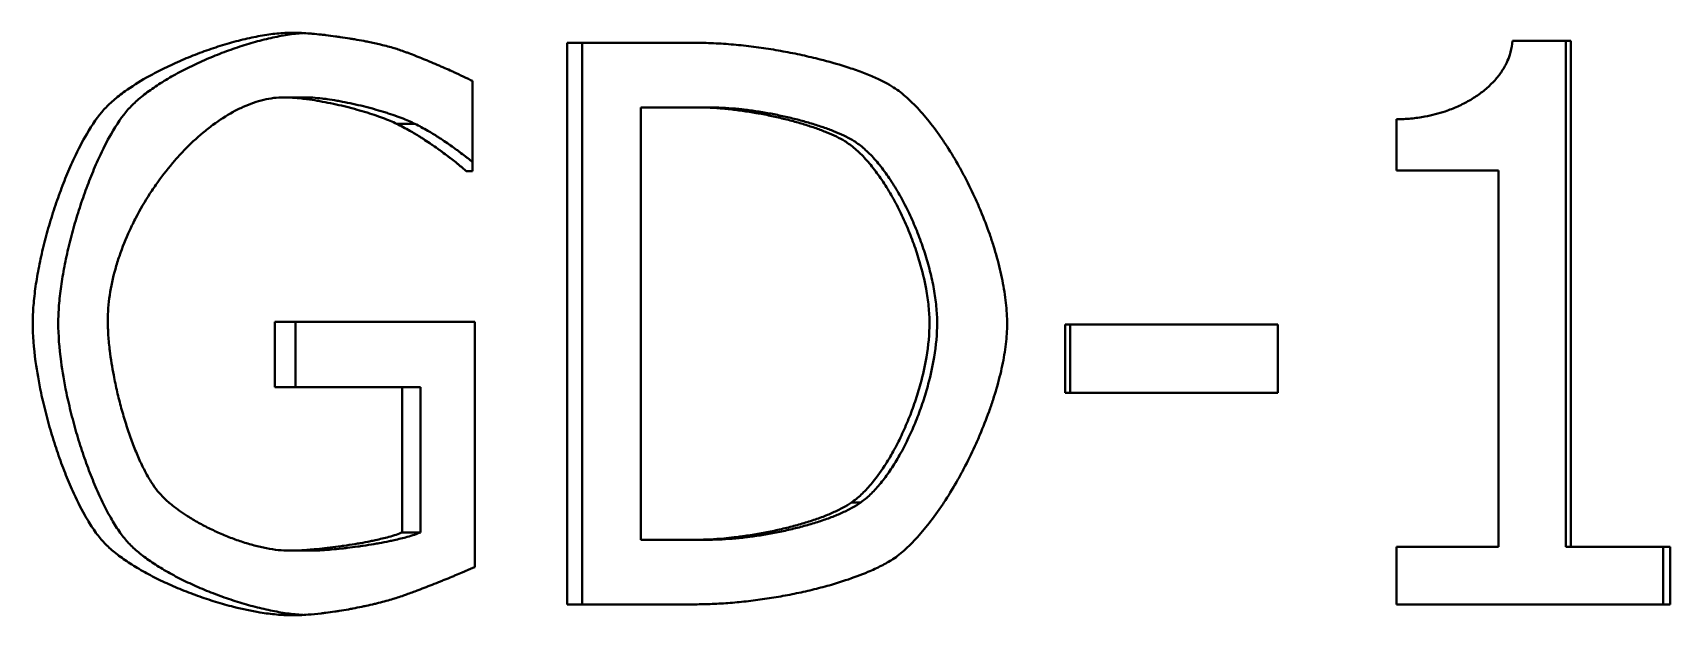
# Model space of a CAD drawing. Header units: millimetres. Extents: x 0 to 51860, y 0 to 5940.
# Drawn here: x 685.29 to 702.78, y 1731.35 to 1737.57 of the extents above; entities that cross this region are included whole.
import ezdxf

# ---------------------------------------------------------------- set-up
doc = ezdxf.new("R2010")
doc.units = ezdxf.units.MM
doc.header["$LTSCALE"] = 10
doc.layers.add('가시적인 것(ISO)', color=3, linetype='Continuous', lineweight=40)

msp = doc.modelspace()

# ---------------------------------------------------------------- linework, layer by layer
at = {"layer": '가시적인 것(ISO)'}
for p, q in [((692.3461, 1737.4635), (690.9944, 1737.4635)), ((690.9944, 1731.4635), (690.9944, 1737.4635)), ((691.1533, 1731.4635), (691.1533, 1737.4635)), ((701.7143, 1737.483), (701.0926, 1737.483)), ((701.66, 1737.483), (701.66, 1732.0762)), ((701.7143, 1737.483), (701.7143, 1732.0762)), ((689.9832, 1737.0551), (689.9832, 1736.0924)), ((688.187, 1736.8801), (687.9678, 1736.8801)), ((691.7826, 1736.7731), (692.3846, 1736.7731)), ((691.7826, 1736.7731), (691.7826, 1732.154)), ((692.5159, 1736.7731), (692.3846, 1736.7731)), ((699.8533, 1736.0972), (699.8533, 1736.6467)), ((689.3665, 1736.5981), (689.1713, 1736.5981)), ((689.9163, 1736.0924), (689.9832, 1736.0924)), ((699.8533, 1736.0972), (700.942, 1736.0972)), ((700.942, 1732.0762), (700.942, 1736.0972)), ((690.0071, 1734.483), (687.873, 1734.483)), ((687.873, 1733.7828), (687.873, 1734.483)), ((688.094, 1733.7828), (688.094, 1734.483)), ((690.0071, 1734.483), (690.0071, 1731.8622)), ((698.5843, 1734.4538), (696.3149, 1734.4538)), ((696.3149, 1733.7245), (696.3149, 1734.4538)), ((696.368, 1733.7245), (696.368, 1734.4538)), ((698.5843, 1734.4538), (698.5843, 1733.7245)), ((687.873, 1733.7828), (689.2333, 1733.7828)), ((689.4272, 1733.7828), (689.2333, 1733.7828)), ((689.2333, 1732.2318), (689.2333, 1733.7828)), ((689.4272, 1732.2318), (689.4272, 1733.7828)), ((696.3149, 1733.7245), (698.5843, 1733.7245)), ((694.1301, 1732.5527), (694.0316, 1732.5527)), ((689.4272, 1732.2318), (689.2333, 1732.2318)), ((692.3846, 1732.154), (691.7826, 1732.154)), ((692.5159, 1732.154), (692.3846, 1732.154)), ((700.942, 1732.0762), (699.8533, 1732.0762)), ((699.8533, 1731.4635), (699.8533, 1732.0762)), ((701.66, 1732.0762), (701.7143, 1732.0762)), ((702.7768, 1732.0762), (701.7143, 1732.0762)), ((702.7014, 1732.0762), (702.7014, 1731.4635)), ((702.7768, 1732.0762), (702.7768, 1731.4635)), ((688.2428, 1732.0373), (688.0248, 1732.0373)), ((690.9944, 1731.4635), (692.3605, 1731.4635)), ((699.8533, 1731.4635), (702.7768, 1731.4635))]:
    msp.add_line(p, q, dxfattribs=at)
for points, knots in [([(686.046, 1736.7488), (686.0754, 1736.7816), (686.1095, 1736.8147), (686.1477, 1736.8477), (686.1859, 1736.8807), (686.2283, 1736.9137), (686.2741, 1736.9464), (686.3428, 1736.9955), (686.4193, 1737.0438), (686.5015, 1737.0906), (686.5289, 1737.1062), (686.557, 1737.1216), (686.5856, 1737.1369), (686.6428, 1737.1673), (686.7022, 1737.1969), (686.7632, 1737.2254), (686.7937, 1737.2397), (686.8246, 1737.2536), (686.8558, 1737.2673), (686.9182, 1737.2946), (686.9819, 1737.3207), (687.0463, 1737.3453), (687.0784, 1737.3576), (687.1107, 1737.3696), (687.1431, 1737.3811), (687.2079, 1737.4041), (687.273, 1737.4255), (687.3378, 1737.445), (687.3702, 1737.4547), (687.4025, 1737.464), (687.4346, 1737.4728), (687.4989, 1737.4903), (687.5625, 1737.5058), (687.6249, 1737.519), (687.6561, 1737.5256), (687.6869, 1737.5316), (687.7173, 1737.537), (687.7782, 1737.5478), (687.8375, 1737.5562), (687.8945, 1737.5619), (687.9515, 1737.5675), (688.0062, 1737.5705), (688.058, 1737.5705)], [0, 0, 0, 0, 0.0833333, 0.0833333, 0.0833333, 0.1666667, 0.1666667, 0.1666667, 0.2916667, 0.2916667, 0.2916667, 0.3333333, 0.3333333, 0.3333333, 0.4166667, 0.4166667, 0.4166667, 0.4583333, 0.4583333, 0.4583333, 0.5416667, 0.5416667, 0.5416667, 0.5833333, 0.5833333, 0.5833333, 0.6666667, 0.6666667, 0.6666667, 0.7083333, 0.7083333, 0.7083333, 0.7916667, 0.7916667, 0.7916667, 0.8333333, 0.8333333, 0.8333333, 0.9166667, 0.9166667, 0.9166667, 1, 1, 1, 1]), ([(686.3034, 1736.7488), (686.3322, 1736.7816), (686.3656, 1736.8147), (686.4405, 1736.8807), (686.482, 1736.9137), (686.5493, 1736.9628), (686.5726, 1736.979), (686.6449, 1737.0275), (686.6961, 1737.0594), (686.7767, 1737.1062), (686.8042, 1737.1216), (686.8883, 1737.1673), (686.9465, 1737.1969), (687.0362, 1737.2397), (687.0665, 1737.2536), (687.1583, 1737.2946), (687.2207, 1737.3207), (687.3153, 1737.3576), (687.3469, 1737.3696), (687.4422, 1737.4041), (687.506, 1737.4255), (687.6012, 1737.4547), (687.6329, 1737.464), (687.7274, 1737.4903), (687.7898, 1737.5058), (687.8814, 1737.5256), (687.9116, 1737.5316), (688.0011, 1737.5478), (688.0592, 1737.5562), (688.1352, 1737.5639), (688.155, 1737.5656), (688.1746, 1737.5669)], [0, 0, 0, 0, 0.08333333, 0.08333333, 0.16666667, 0.16666667, 0.20833333, 0.20833333, 0.29166667, 0.29166667, 0.33333333, 0.33333333, 0.41666667, 0.41666667, 0.45833333, 0.45833333, 0.54166667, 0.54166667, 0.58333333, 0.58333333, 0.66666667, 0.66666667, 0.70833333, 0.70833333, 0.79166667, 0.79166667, 0.83333333, 0.83333333, 0.91666667, 0.91666667, 0.94669302, 0.94669302, 0.94669302, 0.94669302]), ([(688.058, 1737.5705), (688.1078, 1737.5705), (688.1644, 1737.5681), (688.2252, 1737.5637), (688.2404, 1737.5626), (688.2559, 1737.5613), (688.2716, 1737.56), (688.303, 1737.5573), (688.3354, 1737.5541), (688.3683, 1737.5506), (688.3848, 1737.5488), (688.4014, 1737.5469), (688.4181, 1737.5449), (688.4515, 1737.541), (688.4854, 1737.5366), (688.5195, 1737.532), (688.5365, 1737.5296), (688.5535, 1737.5272), (688.5706, 1737.5247), (688.6047, 1737.5197), (688.6388, 1737.5144), (688.6725, 1737.5089), (688.6894, 1737.5062), (688.7062, 1737.5033), (688.7228, 1737.5005), (688.7562, 1737.4947), (688.789, 1737.4887), (688.8211, 1737.4826), (688.8371, 1737.4796), (688.8529, 1737.4765), (688.8685, 1737.4733), (688.9153, 1737.4639), (688.9599, 1737.4542), (689.0013, 1737.4444), (689.0566, 1737.4314), (689.1061, 1737.4182), (689.1474, 1737.4052)], [0, 0, 0, 0, 0.1666667, 0.1666667, 0.1666667, 0.2083333, 0.2083333, 0.2083333, 0.2916667, 0.2916667, 0.2916667, 0.3333333, 0.3333333, 0.3333333, 0.4166667, 0.4166667, 0.4166667, 0.4583333, 0.4583333, 0.4583333, 0.5416667, 0.5416667, 0.5416667, 0.5833333, 0.5833333, 0.5833333, 0.6666667, 0.6666667, 0.6666667, 0.7083333, 0.7083333, 0.7083333, 0.8333333, 0.8333333, 0.8333333, 1, 1, 1, 1]), ([(689.1474, 1737.4052), (689.1808, 1737.3955), (689.2221, 1737.3814), (689.2685, 1737.3644), (689.2801, 1737.3601), (689.292, 1737.3557), (689.3042, 1737.3511), (689.3286, 1737.3419), (689.3541, 1737.332), (689.3803, 1737.3217), (689.3934, 1737.3165), (689.4066, 1737.3112), (689.4201, 1737.3058), (689.4469, 1737.295), (689.4743, 1737.2838), (689.5018, 1737.2723), (689.5156, 1737.2666), (689.5294, 1737.2608), (689.5432, 1737.255), (689.5709, 1737.2434), (689.5986, 1737.2316), (689.6258, 1737.2198), (689.6395, 1737.2139), (689.6531, 1737.208), (689.6665, 1737.2022), (689.6933, 1737.1904), (689.7196, 1737.1788), (689.745, 1737.1675), (689.7577, 1737.1618), (689.7702, 1737.1562), (689.7824, 1737.1507), (689.819, 1737.1341), (689.8532, 1737.1184), (689.8837, 1737.104), (689.9244, 1737.0848), (689.9585, 1737.0681), (689.9832, 1737.0551)], [0, 0, 0, 0, 0.1666667, 0.1666667, 0.1666667, 0.2083333, 0.2083333, 0.2083333, 0.2916667, 0.2916667, 0.2916667, 0.3333333, 0.3333333, 0.3333333, 0.4166667, 0.4166667, 0.4166667, 0.4583333, 0.4583333, 0.4583333, 0.5416667, 0.5416667, 0.5416667, 0.5833333, 0.5833333, 0.5833333, 0.6666667, 0.6666667, 0.6666667, 0.7083333, 0.7083333, 0.7083333, 0.8333333, 0.8333333, 0.8333333, 1, 1, 1, 1]), ([(692.3461, 1737.4635), (692.416, 1737.4635), (692.4867, 1737.4618), (692.5578, 1737.4584), (692.6289, 1737.4551), (692.7004, 1737.4501), (692.7719, 1737.4438), (692.8076, 1737.4406), (692.8433, 1737.437), (692.879, 1737.4332), (692.9504, 1737.4254), (693.0215, 1737.4163), (693.0919, 1737.406), (693.1272, 1737.4009), (693.1622, 1737.3954), (693.197, 1737.3897), (693.2667, 1737.3783), (693.3355, 1737.3657), (693.403, 1737.3523), (693.4368, 1737.3455), (693.4702, 1737.3385), (693.5032, 1737.3313), (693.5693, 1737.317), (693.6339, 1737.3017), (693.6965, 1737.2858), (693.7904, 1737.2619), (693.88, 1737.2365), (693.9637, 1737.21), (693.9916, 1737.2012), (694.0189, 1737.1922), (694.0454, 1737.1832), (694.0985, 1737.1651), (694.1488, 1737.1467), (694.1959, 1737.1281), (694.2195, 1737.1188), (694.2422, 1737.1094), (694.2641, 1737.1), (694.3078, 1737.0812), (694.3481, 1737.0623), (694.3846, 1737.0434), (694.421, 1737.0245), (694.4535, 1737.0057), (694.4818, 1736.987)], [0, 0, 0, 0, 0.0833333, 0.0833333, 0.0833333, 0.1666667, 0.1666667, 0.1666667, 0.2083333, 0.2083333, 0.2083333, 0.2916667, 0.2916667, 0.2916667, 0.3333333, 0.3333333, 0.3333333, 0.4166667, 0.4166667, 0.4166667, 0.4583333, 0.4583333, 0.4583333, 0.5416667, 0.5416667, 0.5416667, 0.6666667, 0.6666667, 0.6666667, 0.7083333, 0.7083333, 0.7083333, 0.7916667, 0.7916667, 0.7916667, 0.8333333, 0.8333333, 0.8333333, 0.9166667, 0.9166667, 0.9166667, 1, 1, 1, 1]), ([(699.8533, 1736.6467), (699.9048, 1736.6467), (699.956, 1736.6491), (700.0067, 1736.6539), (700.0574, 1736.6586), (700.1075, 1736.6656), (700.1568, 1736.6749), (700.2308, 1736.6887), (700.3029, 1736.7075), (700.3722, 1736.7307), (700.3952, 1736.7385), (700.418, 1736.7467), (700.4404, 1736.7555), (700.4852, 1736.7729), (700.5286, 1736.7923), (700.5703, 1736.8135), (700.5912, 1736.8241), (700.6116, 1736.8352), (700.6315, 1736.8467), (700.6714, 1736.8697), (700.7095, 1736.8945), (700.7454, 1736.9208), (700.7633, 1736.934), (700.7807, 1736.9476), (700.7975, 1736.9616), (700.8312, 1736.9896), (700.8625, 1737.0191), (700.8913, 1737.0501), (700.9056, 1737.0656), (700.9194, 1737.0814), (700.9324, 1737.0976), (700.9585, 1737.13), (700.9818, 1737.1637), (701.0021, 1737.1988), (701.0122, 1737.2163), (701.0216, 1737.2341), (701.0302, 1737.2522), (701.0431, 1737.2794), (701.0542, 1737.3072), (701.0633, 1737.3357), (701.0664, 1737.3452), (701.0692, 1737.3548), (701.0719, 1737.3644), (701.0824, 1737.4029), (701.0894, 1737.4425), (701.0926, 1737.483)], [0, 0, 0, 0, 0.0833333, 0.0833333, 0.0833333, 0.1666667, 0.1666667, 0.1666667, 0.2916667, 0.2916667, 0.2916667, 0.3333333, 0.3333333, 0.3333333, 0.4166667, 0.4166667, 0.4166667, 0.4583333, 0.4583333, 0.4583333, 0.5416667, 0.5416667, 0.5416667, 0.5833333, 0.5833333, 0.5833333, 0.6666667, 0.6666667, 0.6666667, 0.7083333, 0.7083333, 0.7083333, 0.7916667, 0.7916667, 0.7916667, 0.8333333, 0.8333333, 0.8333333, 0.8958333, 0.8958333, 0.8958333, 0.9166667, 0.9166667, 0.9166667, 1, 1, 1, 1]), ([(694.4818, 1736.987), (694.5298, 1736.955), (694.5782, 1736.9169), (694.6267, 1736.8733), (694.6751, 1736.8298), (694.7236, 1736.7808), (694.7716, 1736.7272), (694.7957, 1736.7003), (694.8196, 1736.6724), (694.8434, 1736.6433), (694.8909, 1736.5852), (694.9379, 1736.5228), (694.9839, 1736.4568), (695.0069, 1736.4238), (695.0296, 1736.39), (695.0521, 1736.3553), (695.0969, 1736.286), (695.1406, 1736.2135), (695.1827, 1736.1385), (695.2038, 1736.101), (695.2244, 1736.0629), (695.2446, 1736.0243), (695.285, 1735.9471), (695.3236, 1735.8678), (695.36, 1735.7872), (695.3782, 1735.7468), (695.3958, 1735.7062), (695.4129, 1735.6653), (695.4469, 1735.5835), (695.4786, 1735.5008), (695.5075, 1735.4178), (695.5219, 1735.3763), (695.5357, 1735.3348), (695.5487, 1735.2933), (695.5746, 1735.2102), (695.5976, 1735.1274), (695.6172, 1735.0454), (695.6269, 1735.0044), (695.6359, 1734.9636), (695.6439, 1734.9232), (695.6599, 1734.8423), (695.6724, 1734.7626), (695.6808, 1734.6849), (695.6892, 1734.6073), (695.6937, 1734.5316), (695.6937, 1734.4587)], [0, 0, 0, 0, 0.0833333, 0.0833333, 0.0833333, 0.1666667, 0.1666667, 0.1666667, 0.2083333, 0.2083333, 0.2083333, 0.2916667, 0.2916667, 0.2916667, 0.3333333, 0.3333333, 0.3333333, 0.4166667, 0.4166667, 0.4166667, 0.4583333, 0.4583333, 0.4583333, 0.5416667, 0.5416667, 0.5416667, 0.5833333, 0.5833333, 0.5833333, 0.6666667, 0.6666667, 0.6666667, 0.7083333, 0.7083333, 0.7083333, 0.7916667, 0.7916667, 0.7916667, 0.8333333, 0.8333333, 0.8333333, 0.9166667, 0.9166667, 0.9166667, 1, 1, 1, 1]), ([(687.9678, 1736.8801), (687.9326, 1736.8801), (687.8971, 1736.8778), (687.8614, 1736.8734), (687.8256, 1736.869), (687.7896, 1736.8624), (687.7534, 1736.8538), (687.681, 1736.8366), (687.6081, 1736.8112), (687.5352, 1736.7785), (687.4988, 1736.7622), (687.4623, 1736.744), (687.426, 1736.7242), (687.3534, 1736.6844), (687.2813, 1736.6378), (687.2103, 1736.5853), (687.1748, 1736.559), (687.1396, 1736.5312), (687.1048, 1736.5021), (687.0351, 1736.4438), (686.967, 1736.3799), (686.9011, 1736.3115), (686.8682, 1736.2772), (686.8358, 1736.2418), (686.8041, 1736.2054), (686.7406, 1736.1325), (686.6797, 1736.0554), (686.6221, 1735.975), (686.5933, 1735.9347), (686.5654, 1735.8937), (686.5383, 1735.8519), (686.4842, 1735.7684), (686.4337, 1735.682), (686.3876, 1735.5936), (686.3645, 1735.5493), (686.3426, 1735.5046), (686.3218, 1735.4595), (686.2802, 1735.3693), (686.2433, 1735.2776), (686.2119, 1735.1851), (686.1961, 1735.1389), (686.1817, 1735.0925), (686.1688, 1735.046), (686.1429, 1734.9531), (686.1228, 1734.86), (686.1092, 1734.7675), (686.0955, 1734.6749), (686.0883, 1734.5831), (686.0883, 1734.4927)], [0, 0, 0, 0, 0.0416667, 0.0416667, 0.0416667, 0.0833333, 0.0833333, 0.0833333, 0.1666667, 0.1666667, 0.1666667, 0.2083333, 0.2083333, 0.2083333, 0.2916667, 0.2916667, 0.2916667, 0.3333333, 0.3333333, 0.3333333, 0.4166667, 0.4166667, 0.4166667, 0.4583333, 0.4583333, 0.4583333, 0.5416667, 0.5416667, 0.5416667, 0.5833333, 0.5833333, 0.5833333, 0.6666667, 0.6666667, 0.6666667, 0.7083333, 0.7083333, 0.7083333, 0.7916667, 0.7916667, 0.7916667, 0.8333333, 0.8333333, 0.8333333, 0.9166667, 0.9166667, 0.9166667, 1, 1, 1, 1]), ([(689.1713, 1736.5981), (689.1315, 1736.6183), (689.0813, 1736.6397), (689.0236, 1736.6612), (689.0092, 1736.6665), (688.9943, 1736.6719), (688.979, 1736.6773), (688.9484, 1736.6881), (688.9161, 1736.6988), (688.8825, 1736.7094), (688.8657, 1736.7147), (688.8486, 1736.72), (688.8311, 1736.7252), (688.7963, 1736.7356), (688.7604, 1736.7459), (688.7236, 1736.7558), (688.7053, 1736.7608), (688.6867, 1736.7657), (688.668, 1736.7705), (688.6307, 1736.7801), (688.5927, 1736.7894), (688.5545, 1736.7981), (688.5355, 1736.8025), (688.5163, 1736.8068), (688.4972, 1736.8109), (688.4589, 1736.8192), (688.4206, 1736.8269), (688.3827, 1736.834), (688.3637, 1736.8375), (688.3449, 1736.8409), (688.3261, 1736.8441), (688.2886, 1736.8505), (688.2517, 1736.8561), (688.2156, 1736.861), (688.1976, 1736.8634), (688.1798, 1736.8656), (688.1622, 1736.8676), (688.1272, 1736.8716), (688.0932, 1736.8747), (688.0607, 1736.8768), (688.0282, 1736.879), (687.9971, 1736.8801), (687.9678, 1736.8801)], [0, 0, 0, 0, 0.1666667, 0.1666667, 0.1666667, 0.2083333, 0.2083333, 0.2083333, 0.2916667, 0.2916667, 0.2916667, 0.3333333, 0.3333333, 0.3333333, 0.4166667, 0.4166667, 0.4166667, 0.4583333, 0.4583333, 0.4583333, 0.5416667, 0.5416667, 0.5416667, 0.5833333, 0.5833333, 0.5833333, 0.6666667, 0.6666667, 0.6666667, 0.7083333, 0.7083333, 0.7083333, 0.7916667, 0.7916667, 0.7916667, 0.8333333, 0.8333333, 0.8333333, 0.9166667, 0.9166667, 0.9166667, 1, 1, 1, 1]), ([(689.3665, 1736.5981), (689.347, 1736.6082), (689.325, 1736.6186), (689.2765, 1736.6397), (689.2501, 1736.6504), (689.2077, 1736.6665), (689.1931, 1736.6719), (689.1481, 1736.6881), (689.1164, 1736.6988), (689.067, 1736.7147), (689.0502, 1736.72), (688.999, 1736.7356), (688.9637, 1736.7459), (688.9098, 1736.7608), (688.8916, 1736.7657), (688.8366, 1736.7801), (688.7994, 1736.7894), (688.7433, 1736.8025), (688.7246, 1736.8068), (688.6683, 1736.8192), (688.6308, 1736.8269), (688.575, 1736.8375), (688.5565, 1736.8409), (688.5014, 1736.8505), (688.4652, 1736.8561), (688.4122, 1736.8634), (688.3947, 1736.8656), (688.3432, 1736.8716), (688.3099, 1736.8747), (688.2461, 1736.879), (688.2157, 1736.8801), (688.187, 1736.8801)], [0, 0, 0, 0, 0.0833333, 0.0833333, 0.1666667, 0.1666667, 0.2083333, 0.2083333, 0.2916667, 0.2916667, 0.3333333, 0.3333333, 0.4166667, 0.4166667, 0.4583333, 0.4583333, 0.5416667, 0.5416667, 0.5833333, 0.5833333, 0.6666667, 0.6666667, 0.7083333, 0.7083333, 0.7916667, 0.7916667, 0.8333333, 0.8333333, 0.9166667, 0.9166667, 1, 1, 1, 1]), ([(685.2865, 1734.4684), (685.2865, 1734.5288), (685.292, 1734.6554), (685.3112, 1734.825), (685.3389, 1735.0006), (685.3674, 1735.1448), (685.41, 1735.3273), (685.4495, 1735.474), (685.5044, 1735.6558), (685.5525, 1735.799), (685.617, 1735.9725), (685.6717, 1736.1061), (685.7573, 1736.2954), (685.8768, 1736.5257), (685.985, 1736.6807), (686.046, 1736.7488)], [0, 0, 0, 0, 0.0833333, 0.1666667, 0.2083333, 0.2916667, 0.3333333, 0.4166667, 0.4583333, 0.5416667, 0.5833333, 0.6666667, 0.7083333, 0.8333333, 1, 1, 1, 1]), ([(685.559, 1734.4684), (685.559, 1734.5288), (685.5617, 1734.5921), (685.5668, 1734.6577), (685.5719, 1734.7232), (685.5795, 1734.7911), (685.5892, 1734.8605), (685.5941, 1734.8952), (685.5995, 1734.9303), (685.6054, 1734.9658), (685.6173, 1735.0366), (685.6313, 1735.1087), (685.6471, 1735.1814), (685.655, 1735.2178), (685.6634, 1735.2543), (685.6721, 1735.2908), (685.6897, 1735.364), (685.709, 1735.4373), (685.7298, 1735.5102), (685.7402, 1735.5467), (685.751, 1735.5831), (685.7621, 1735.6192), (685.7844, 1735.6916), (685.8079, 1735.7632), (685.8327, 1735.8333), (685.845, 1735.8684), (685.8577, 1735.9031), (685.8706, 1735.9374), (685.8964, 1736.0059), (685.9232, 1736.0727), (685.9507, 1736.137), (685.9645, 1736.1692), (685.9785, 1736.2008), (685.9926, 1736.2316), (686.0351, 1736.3242), (686.079, 1736.4106), (686.1235, 1736.4884), (686.183, 1736.5921), (686.2436, 1736.6807), (686.3034, 1736.7488)], [0, 0, 0, 0, 0.0833333, 0.0833333, 0.0833333, 0.1666667, 0.1666667, 0.1666667, 0.2083333, 0.2083333, 0.2083333, 0.2916667, 0.2916667, 0.2916667, 0.3333333, 0.3333333, 0.3333333, 0.4166667, 0.4166667, 0.4166667, 0.4583333, 0.4583333, 0.4583333, 0.5416667, 0.5416667, 0.5416667, 0.5833333, 0.5833333, 0.5833333, 0.6666667, 0.6666667, 0.6666667, 0.7083333, 0.7083333, 0.7083333, 0.8333333, 0.8333333, 0.8333333, 1, 1, 1, 1]), ([(693.959, 1736.4133), (693.9058, 1736.4449), (693.8414, 1736.476), (693.7687, 1736.5058), (693.7505, 1736.5132), (693.7317, 1736.5206), (693.7125, 1736.5279), (693.6741, 1736.5425), (693.6338, 1736.5567), (693.5918, 1736.5705), (693.5709, 1736.5774), (693.5495, 1736.5842), (693.5278, 1736.5909), (693.4843, 1736.6042), (693.4394, 1736.617), (693.3934, 1736.6293), (693.3705, 1736.6354), (693.3472, 1736.6414), (693.3237, 1736.6473), (693.2767, 1736.6589), (693.2289, 1736.67), (693.1804, 1736.6804), (693.1562, 1736.6855), (693.1318, 1736.6905), (693.1073, 1736.6954), (693.0584, 1736.705), (693.009, 1736.7139), (692.9596, 1736.722), (692.9348, 1736.726), (692.9101, 1736.7298), (692.8854, 1736.7334), (692.836, 1736.7406), (692.7867, 1736.7469), (692.7378, 1736.7523), (692.7133, 1736.755), (692.689, 1736.7574), (692.6648, 1736.7596), (692.6165, 1736.764), (692.5687, 1736.7674), (692.5219, 1736.7696), (692.4751, 1736.7719), (692.4292, 1736.7731), (692.3846, 1736.7731)], [0, 0, 0, 0, 0.1666667, 0.1666667, 0.1666667, 0.2083333, 0.2083333, 0.2083333, 0.2916667, 0.2916667, 0.2916667, 0.3333333, 0.3333333, 0.3333333, 0.4166667, 0.4166667, 0.4166667, 0.4583333, 0.4583333, 0.4583333, 0.5416667, 0.5416667, 0.5416667, 0.5833333, 0.5833333, 0.5833333, 0.6666667, 0.6666667, 0.6666667, 0.7083333, 0.7083333, 0.7083333, 0.7916667, 0.7916667, 0.7916667, 0.8333333, 0.8333333, 0.8333333, 0.9166667, 0.9166667, 0.9166667, 1, 1, 1, 1]), ([(694.059, 1736.4133), (694.0329, 1736.4291), (693.9753, 1736.4604), (693.8913, 1736.4985), (693.7995, 1736.5354), (693.7204, 1736.5638), (693.6157, 1736.5978), (693.5277, 1736.6234), (693.4138, 1736.6534), (693.3199, 1736.6755), (693.2004, 1736.7006), (693.1037, 1736.7183), (692.9825, 1736.7374), (692.8858, 1736.7501), (692.7665, 1736.7623), (692.6495, 1736.7707), (692.5596, 1736.7731), (692.5159, 1736.7731)], [0, 0, 0, 0, 0.0833333, 0.1666667, 0.2083333, 0.2916667, 0.3333333, 0.4166667, 0.4583333, 0.5416667, 0.5833333, 0.6666667, 0.7083333, 0.7916667, 0.8333333, 0.9166667, 1, 1, 1, 1]), ([(689.9163, 1736.0924), (689.8915, 1736.1143), (689.8623, 1736.1391), (689.8295, 1736.166), (689.8212, 1736.1727), (689.8128, 1736.1795), (689.8041, 1736.1865), (689.7868, 1736.2004), (689.7686, 1736.2147), (689.7497, 1736.2294), (689.7403, 1736.2367), (689.7306, 1736.2441), (689.7208, 1736.2516), (689.7011, 1736.2665), (689.6808, 1736.2817), (689.6599, 1736.2971), (689.6494, 1736.3047), (689.6388, 1736.3125), (689.628, 1736.3202), (689.6066, 1736.3356), (689.5845, 1736.3512), (689.5621, 1736.3666), (689.5509, 1736.3744), (689.5395, 1736.3821), (689.5281, 1736.3898), (689.5053, 1736.4052), (689.4821, 1736.4205), (689.4586, 1736.4356), (689.4469, 1736.4432), (689.4351, 1736.4506), (689.4232, 1736.4581), (689.3876, 1736.4803), (689.3516, 1736.5019), (689.3155, 1736.5224), (689.2673, 1736.5498), (689.2189, 1736.5754), (689.1713, 1736.5981)], [0, 0, 0, 0, 0.1666667, 0.1666667, 0.1666667, 0.2083333, 0.2083333, 0.2083333, 0.2916667, 0.2916667, 0.2916667, 0.3333333, 0.3333333, 0.3333333, 0.4166667, 0.4166667, 0.4166667, 0.4583333, 0.4583333, 0.4583333, 0.5416667, 0.5416667, 0.5416667, 0.5833333, 0.5833333, 0.5833333, 0.6666667, 0.6666667, 0.6666667, 0.7083333, 0.7083333, 0.7083333, 0.8333333, 0.8333333, 0.8333333, 1, 1, 1, 1]), ([(689.9832, 1736.1894), (689.9673, 1736.2024), (689.9507, 1736.2157), (689.9334, 1736.2294), (689.9241, 1736.2367), (689.9147, 1736.2441), (689.9051, 1736.2516), (689.8858, 1736.2665), (689.8659, 1736.2817), (689.8454, 1736.2971), (689.8351, 1736.3047), (689.8247, 1736.3125), (689.8142, 1736.3202), (689.7931, 1736.3356), (689.7715, 1736.3512), (689.7495, 1736.3666), (689.7385, 1736.3744), (689.7274, 1736.3821), (689.7162, 1736.3898), (689.6939, 1736.4052), (689.6711, 1736.4205), (689.6481, 1736.4356), (689.6366, 1736.4432), (689.625, 1736.4506), (689.6134, 1736.4581), (689.5786, 1736.4803), (689.5432, 1736.5019), (689.5078, 1736.5224), (689.4606, 1736.5498), (689.4132, 1736.5754), (689.3665, 1736.5981)], [0.21410581, 0.21410581, 0.21410581, 0.21410581, 0.29166667, 0.29166667, 0.29166667, 0.33333333, 0.33333333, 0.33333333, 0.41666667, 0.41666667, 0.41666667, 0.45833333, 0.45833333, 0.45833333, 0.54166667, 0.54166667, 0.54166667, 0.58333333, 0.58333333, 0.58333333, 0.66666667, 0.66666667, 0.66666667, 0.70833333, 0.70833333, 0.70833333, 0.83333333, 0.83333333, 0.83333333, 1, 1, 1, 1]), ([(694.8645, 1734.4684), (694.8645, 1734.5259), (694.8613, 1734.5855), (694.8553, 1734.6464), (694.8492, 1734.7074), (694.8402, 1734.7697), (694.8287, 1734.833), (694.8113, 1734.9278), (694.788, 1735.0245), (694.7597, 1735.1213), (694.7502, 1735.1535), (694.7402, 1735.1857), (694.7297, 1735.2179), (694.7087, 1735.2822), (694.6855, 1735.3463), (694.6606, 1735.4095), (694.6481, 1735.441), (694.6351, 1735.4724), (694.6218, 1735.5035), (694.5951, 1735.5657), (694.5666, 1735.6267), (694.5368, 1735.686), (694.5219, 1735.7157), (694.5066, 1735.7449), (694.491, 1735.7736), (694.4598, 1735.831), (694.4273, 1735.8865), (694.3937, 1735.9393), (694.377, 1735.9657), (694.3599, 1735.9915), (694.3427, 1736.0166), (694.3082, 1736.0667), (694.2728, 1736.114), (694.2368, 1736.1578), (694.2188, 1736.1798), (694.2006, 1736.2008), (694.1823, 1736.2209), (694.1457, 1736.2612), (694.1087, 1736.2977), (694.0714, 1736.33), (694.0341, 1736.3622), (693.9965, 1736.3902), (693.959, 1736.4133)], [0, 0, 0, 0, 0.0833333, 0.0833333, 0.0833333, 0.1666667, 0.1666667, 0.1666667, 0.2916667, 0.2916667, 0.2916667, 0.3333333, 0.3333333, 0.3333333, 0.4166667, 0.4166667, 0.4166667, 0.4583333, 0.4583333, 0.4583333, 0.5416667, 0.5416667, 0.5416667, 0.5833333, 0.5833333, 0.5833333, 0.6666667, 0.6666667, 0.6666667, 0.7083333, 0.7083333, 0.7083333, 0.7916667, 0.7916667, 0.7916667, 0.8333333, 0.8333333, 0.8333333, 0.9166667, 0.9166667, 0.9166667, 1, 1, 1, 1]), ([(694.9464, 1734.4684), (694.9464, 1734.5259), (694.9402, 1734.645), (694.9183, 1734.8009), (694.8867, 1734.96), (694.8541, 1735.089), (694.8051, 1735.2502), (694.7597, 1735.3783), (694.6963, 1735.5352), (694.6406, 1735.6572), (694.5657, 1735.8033), (694.502, 1735.9142), (694.4186, 1736.0431), (694.3492, 1736.1376), (694.2602, 1736.2429), (694.1693, 1736.3343), (694.0957, 1736.3902), (694.059, 1736.4133)], [0, 0, 0, 0, 0.0833333, 0.1666667, 0.2083333, 0.2916667, 0.3333333, 0.4166667, 0.4583333, 0.5416667, 0.5833333, 0.6666667, 0.7083333, 0.7916667, 0.8333333, 0.9166667, 1, 1, 1, 1]), ([(686.0413, 1732.1297), (686.0108, 1732.1629), (685.9801, 1732.2015), (685.9495, 1732.2449), (685.9189, 1732.2882), (685.8884, 1732.3363), (685.8582, 1732.3883), (685.8129, 1732.4664), (685.7683, 1732.5536), (685.7252, 1732.6475), (685.7109, 1732.6788), (685.6967, 1732.7109), (685.6827, 1732.7436), (685.6548, 1732.809), (685.6276, 1732.877), (685.6015, 1732.9471), (685.5884, 1732.9821), (685.5756, 1733.0176), (685.5631, 1733.0535), (685.5381, 1733.1253), (685.5142, 1733.1987), (685.4917, 1733.273), (685.4805, 1733.3102), (685.4696, 1733.3476), (685.4591, 1733.3851), (685.438, 1733.4602), (685.4185, 1733.5358), (685.4007, 1733.6114), (685.3919, 1733.6492), (685.3834, 1733.6869), (685.3754, 1733.7245), (685.3515, 1733.8374), (685.3317, 1733.9493), (685.317, 1734.0578), (685.2973, 1734.2025), (685.2865, 1734.3412), (685.2865, 1734.4684)], [0, 0, 0, 0, 0.0833333, 0.0833333, 0.0833333, 0.1666667, 0.1666667, 0.1666667, 0.2916667, 0.2916667, 0.2916667, 0.3333333, 0.3333333, 0.3333333, 0.4166667, 0.4166667, 0.4166667, 0.4583333, 0.4583333, 0.4583333, 0.5416667, 0.5416667, 0.5416667, 0.5833333, 0.5833333, 0.5833333, 0.6666667, 0.6666667, 0.6666667, 0.7083333, 0.7083333, 0.7083333, 0.8333333, 0.8333333, 0.8333333, 1, 1, 1, 1]), ([(686.2988, 1732.1297), (686.2689, 1732.1629), (686.2388, 1732.2015), (686.1788, 1732.2882), (686.1489, 1732.3363), (686.1045, 1732.4144), (686.0898, 1732.4414), (686.0459, 1732.5253), (686.0171, 1732.5849), (685.9749, 1732.6788), (685.961, 1732.7109), (685.9199, 1732.809), (685.8933, 1732.877), (685.8549, 1732.9821), (685.8423, 1733.0176), (685.8056, 1733.1253), (685.7822, 1733.1987), (685.7491, 1733.3102), (685.7384, 1733.3476), (685.7075, 1733.4602), (685.6884, 1733.5358), (685.6622, 1733.6492), (685.654, 1733.6869), (685.6227, 1733.8374), (685.6033, 1733.9493), (685.5696, 1734.2025), (685.559, 1734.3412), (685.559, 1734.4684)], [0, 0, 0, 0, 0.0833333, 0.0833333, 0.1666667, 0.1666667, 0.2083333, 0.2083333, 0.2916667, 0.2916667, 0.3333333, 0.3333333, 0.4166667, 0.4166667, 0.4583333, 0.4583333, 0.5416667, 0.5416667, 0.5833333, 0.5833333, 0.6666667, 0.6666667, 0.7083333, 0.7083333, 0.8333333, 0.8333333, 1, 1, 1, 1]), ([(686.0883, 1734.4927), (686.0883, 1734.4425), (686.0902, 1734.3901), (686.0938, 1734.3362), (686.0975, 1734.2823), (686.1028, 1734.2268), (686.1097, 1734.1703), (686.1201, 1734.0855), (686.134, 1733.9983), (686.1508, 1733.9104), (686.1564, 1733.8811), (686.1623, 1733.8518), (686.1686, 1733.8224), (686.1811, 1733.7637), (686.1948, 1733.705), (686.2096, 1733.6468), (686.217, 1733.6177), (686.2247, 1733.5887), (686.2326, 1733.5599), (686.2484, 1733.5022), (686.2652, 1733.4454), (686.2828, 1733.3898), (686.2916, 1733.362), (686.3006, 1733.3345), (686.3098, 1733.3074), (686.3282, 1733.2533), (686.3473, 1733.2006), (686.367, 1733.15), (686.3769, 1733.1247), (686.3869, 1733.0999), (686.397, 1733.0757), (686.4172, 1733.0273), (686.4379, 1732.9812), (686.459, 1732.9379), (686.4695, 1732.9162), (686.4801, 1732.8953), (686.4907, 1732.8751), (686.512, 1732.8348), (686.5336, 1732.7975), (686.5552, 1732.7639), (686.5768, 1732.7302), (686.5985, 1732.7002), (686.6201, 1732.6742)], [0, 0, 0, 0, 0.0833333, 0.0833333, 0.0833333, 0.1666667, 0.1666667, 0.1666667, 0.2916667, 0.2916667, 0.2916667, 0.3333333, 0.3333333, 0.3333333, 0.4166667, 0.4166667, 0.4166667, 0.4583333, 0.4583333, 0.4583333, 0.5416667, 0.5416667, 0.5416667, 0.5833333, 0.5833333, 0.5833333, 0.6666667, 0.6666667, 0.6666667, 0.7083333, 0.7083333, 0.7083333, 0.7916667, 0.7916667, 0.7916667, 0.8333333, 0.8333333, 0.8333333, 0.9166667, 0.9166667, 0.9166667, 1, 1, 1, 1]), ([(694.0316, 1732.5527), (694.0663, 1732.5762), (694.101, 1732.6042), (694.1354, 1732.6362), (694.1698, 1732.6683), (694.204, 1732.7043), (694.2378, 1732.7439), (694.2884, 1732.8032), (694.3379, 1732.8704), (694.3855, 1732.9438), (694.4014, 1732.9682), (694.417, 1732.9933), (694.4325, 1733.0191), (694.4633, 1733.0706), (694.4932, 1733.1246), (694.5219, 1733.1805), (694.5362, 1733.2085), (694.5503, 1733.237), (694.564, 1733.2658), (694.5914, 1733.3236), (694.6175, 1733.3831), (694.642, 1733.4438), (694.6543, 1733.4741), (694.6661, 1733.5048), (694.6776, 1733.5357), (694.7005, 1733.5974), (694.7217, 1733.6601), (694.741, 1733.7232), (694.7507, 1733.7548), (694.7598, 1733.7864), (694.7685, 1733.8182), (694.7944, 1733.9133), (694.8158, 1734.0088), (694.8317, 1734.103), (694.8529, 1734.2285), (694.8645, 1734.3517), (694.8645, 1734.4684)], [0, 0, 0, 0, 0.0833333, 0.0833333, 0.0833333, 0.1666667, 0.1666667, 0.1666667, 0.2916667, 0.2916667, 0.2916667, 0.3333333, 0.3333333, 0.3333333, 0.4166667, 0.4166667, 0.4166667, 0.4583333, 0.4583333, 0.4583333, 0.5416667, 0.5416667, 0.5416667, 0.5833333, 0.5833333, 0.5833333, 0.6666667, 0.6666667, 0.6666667, 0.7083333, 0.7083333, 0.7083333, 0.8333333, 0.8333333, 0.8333333, 1, 1, 1, 1]), ([(694.1301, 1732.5527), (694.1641, 1732.5762), (694.2321, 1732.6322), (694.3159, 1732.7224), (694.398, 1732.8256), (694.4618, 1732.9179), (694.5386, 1733.0436), (694.5972, 1733.1516), (694.666, 1733.2939), (694.7171, 1733.4129), (694.7753, 1733.5661), (694.8169, 1733.6914), (694.8708, 1733.8814), (694.9266, 1734.1361), (694.9464, 1734.3517), (694.9464, 1734.4684)], [0, 0, 0, 0, 0.0833333, 0.1666667, 0.2083333, 0.2916667, 0.3333333, 0.4166667, 0.4583333, 0.5416667, 0.5833333, 0.6666667, 0.7083333, 0.8333333, 1, 1, 1, 1]), ([(695.6937, 1734.4587), (695.6937, 1734.3902), (695.689, 1734.3182), (695.6803, 1734.2437), (695.6715, 1734.1691), (695.6585, 1734.0918), (695.6418, 1734.0128), (695.6335, 1733.9733), (695.6242, 1733.9333), (695.6141, 1733.893), (695.5938, 1733.8124), (695.57, 1733.7304), (695.5432, 1733.6479), (695.5298, 1733.6067), (695.5156, 1733.5653), (695.5007, 1733.5239), (695.4709, 1733.441), (695.4383, 1733.3581), (695.4033, 1733.2759), (695.3858, 1733.2347), (695.3677, 1733.1938), (695.3491, 1733.1532), (695.3119, 1733.0719), (695.2724, 1732.9918), (695.2313, 1732.9136), (695.2108, 1732.8745), (695.1898, 1732.836), (695.1684, 1732.798), (695.1257, 1732.7221), (695.0815, 1732.6485), (695.0363, 1732.5782), (695.0136, 1732.5431), (694.9908, 1732.5088), (694.9677, 1732.4754), (694.9215, 1732.4086), (694.8745, 1732.3454), (694.8272, 1732.2868), (694.8035, 1732.2575), (694.7797, 1732.2293), (694.7559, 1732.2023), (694.7083, 1732.1484), (694.6606, 1732.0995), (694.6131, 1732.0563), (694.5657, 1732.0131), (694.5185, 1731.9757), (694.4721, 1731.9449)], [0, 0, 0, 0, 0.0833333, 0.0833333, 0.0833333, 0.1666667, 0.1666667, 0.1666667, 0.2083333, 0.2083333, 0.2083333, 0.2916667, 0.2916667, 0.2916667, 0.3333333, 0.3333333, 0.3333333, 0.4166667, 0.4166667, 0.4166667, 0.4583333, 0.4583333, 0.4583333, 0.5416667, 0.5416667, 0.5416667, 0.5833333, 0.5833333, 0.5833333, 0.6666667, 0.6666667, 0.6666667, 0.7083333, 0.7083333, 0.7083333, 0.7916667, 0.7916667, 0.7916667, 0.8333333, 0.8333333, 0.8333333, 0.9166667, 0.9166667, 0.9166667, 1, 1, 1, 1]), ([(686.6201, 1732.6742), (686.641, 1732.6483), (686.6649, 1732.6223), (686.6917, 1732.5963), (686.7185, 1732.5704), (686.748, 1732.5446), (686.7799, 1732.519), (686.8277, 1732.4807), (686.8808, 1732.443), (686.9377, 1732.4067), (686.9567, 1732.3946), (686.9762, 1732.3826), (686.996, 1732.3708), (687.0356, 1732.3472), (687.0767, 1732.3243), (687.1189, 1732.3023), (687.1401, 1732.2913), (687.1615, 1732.2805), (687.1831, 1732.2699), (687.2263, 1732.2488), (687.2704, 1732.2287), (687.3151, 1732.2098), (687.3374, 1732.2003), (687.3598, 1732.1912), (687.3823, 1732.1823), (687.4273, 1732.1646), (687.4725, 1732.1482), (687.5176, 1732.1333), (687.5402, 1732.1258), (687.5627, 1732.1187), (687.5851, 1732.112), (687.63, 1732.0986), (687.6745, 1732.0867), (687.7182, 1732.0766), (687.74, 1732.0716), (687.7617, 1732.067), (687.7831, 1732.0629), (687.8259, 1732.0546), (687.8677, 1732.0482), (687.9082, 1732.0439), (687.9486, 1732.0395), (687.9876, 1732.0373), (688.0248, 1732.0373)], [0, 0, 0, 0, 0.0833333, 0.0833333, 0.0833333, 0.1666667, 0.1666667, 0.1666667, 0.2916667, 0.2916667, 0.2916667, 0.3333333, 0.3333333, 0.3333333, 0.4166667, 0.4166667, 0.4166667, 0.4583333, 0.4583333, 0.4583333, 0.5416667, 0.5416667, 0.5416667, 0.5833333, 0.5833333, 0.5833333, 0.6666667, 0.6666667, 0.6666667, 0.7083333, 0.7083333, 0.7083333, 0.7916667, 0.7916667, 0.7916667, 0.8333333, 0.8333333, 0.8333333, 0.9166667, 0.9166667, 0.9166667, 1, 1, 1, 1]), ([(692.3846, 1732.154), (692.4284, 1732.154), (692.4741, 1732.1552), (692.5212, 1732.1575), (692.5683, 1732.1598), (692.6169, 1732.1632), (692.6665, 1732.1676), (692.7409, 1732.1743), (692.8176, 1732.1834), (692.8952, 1732.1946), (692.921, 1732.1984), (692.947, 1732.2023), (692.973, 1732.2066), (693.0249, 1732.215), (693.0771, 1732.2243), (693.129, 1732.2345), (693.1549, 1732.2396), (693.1808, 1732.2449), (693.2066, 1732.2505), (693.2581, 1732.2615), (693.3091, 1732.2734), (693.3592, 1732.286), (693.3843, 1732.2923), (693.4091, 1732.2988), (693.4337, 1732.3055), (693.4828, 1732.3189), (693.5307, 1732.333), (693.5772, 1732.3477), (693.6004, 1732.3551), (693.6232, 1732.3627), (693.6456, 1732.3704), (693.6903, 1732.3858), (693.7333, 1732.4018), (693.774, 1732.4185), (693.7944, 1732.4268), (693.8143, 1732.4352), (693.8335, 1732.4438), (693.8719, 1732.461), (693.9079, 1732.4787), (693.9411, 1732.4968), (693.9743, 1732.515), (694.0046, 1732.5336), (694.0316, 1732.5527)], [0, 0, 0, 0, 0.0833333, 0.0833333, 0.0833333, 0.1666667, 0.1666667, 0.1666667, 0.2916667, 0.2916667, 0.2916667, 0.3333333, 0.3333333, 0.3333333, 0.4166667, 0.4166667, 0.4166667, 0.4583333, 0.4583333, 0.4583333, 0.5416667, 0.5416667, 0.5416667, 0.5833333, 0.5833333, 0.5833333, 0.6666667, 0.6666667, 0.6666667, 0.7083333, 0.7083333, 0.7083333, 0.7916667, 0.7916667, 0.7916667, 0.8333333, 0.8333333, 0.8333333, 0.9166667, 0.9166667, 0.9166667, 1, 1, 1, 1]), ([(692.5159, 1732.154), (692.5588, 1732.154), (692.6484, 1732.1563), (692.7674, 1732.1649), (692.8902, 1732.1774), (692.9908, 1732.1904), (693.1179, 1732.2103), (693.2202, 1732.229), (693.347, 1732.2556), (693.447, 1732.2793), (693.5687, 1732.3118), (693.6628, 1732.34), (693.7746, 1732.3778), (693.8588, 1732.4099), (693.956, 1732.4521), (694.0442, 1732.4964), (694.1037, 1732.5336), (694.1301, 1732.5527)], [0, 0, 0, 0, 0.0833333, 0.1666667, 0.2083333, 0.2916667, 0.3333333, 0.4166667, 0.4583333, 0.5416667, 0.5833333, 0.6666667, 0.7083333, 0.7916667, 0.8333333, 0.9166667, 1, 1, 1, 1]), ([(688.0532, 1731.3468), (688.0014, 1731.3468), (687.9468, 1731.3495), (687.89, 1731.3547), (687.8332, 1731.3599), (687.7742, 1731.3676), (687.7136, 1731.3775), (687.6227, 1731.3924), (687.5283, 1731.4123), (687.4325, 1731.4366), (687.4005, 1731.4447), (687.3684, 1731.4532), (687.3362, 1731.4623), (687.2718, 1731.4803), (687.2071, 1731.5002), (687.1427, 1731.5216), (687.1105, 1731.5324), (687.0784, 1731.5435), (687.0464, 1731.555), (686.9824, 1731.578), (686.919, 1731.6025), (686.8568, 1731.6282), (686.8257, 1731.641), (686.7949, 1731.6542), (686.7645, 1731.6677), (686.7037, 1731.6946), (686.6443, 1731.7227), (686.5872, 1731.7517), (686.5586, 1731.7662), (686.5305, 1731.7809), (686.503, 1731.7958), (686.4481, 1731.8257), (686.3956, 1731.8564), (686.3461, 1731.8876), (686.3214, 1731.9032), (686.2974, 1731.919), (686.2743, 1731.9349), (686.228, 1731.9667), (686.185, 1731.999), (686.146, 1732.0315), (686.107, 1732.0641), (686.0719, 1732.0968), (686.0413, 1732.1297)], [0, 0, 0, 0, 0.0833333, 0.0833333, 0.0833333, 0.1666667, 0.1666667, 0.1666667, 0.2916667, 0.2916667, 0.2916667, 0.3333333, 0.3333333, 0.3333333, 0.4166667, 0.4166667, 0.4166667, 0.4583333, 0.4583333, 0.4583333, 0.5416667, 0.5416667, 0.5416667, 0.5833333, 0.5833333, 0.5833333, 0.6666667, 0.6666667, 0.6666667, 0.7083333, 0.7083333, 0.7083333, 0.7916667, 0.7916667, 0.7916667, 0.8333333, 0.8333333, 0.8333333, 0.9166667, 0.9166667, 0.9166667, 1, 1, 1, 1]), ([(688.1699, 1731.3501), (688.1504, 1731.3513), (688.1307, 1731.3529), (688.055, 1731.3599), (687.9972, 1731.3676), (687.9081, 1731.3824), (687.878, 1731.388), (687.7869, 1731.4061), (687.7249, 1731.4204), (687.631, 1731.4447), (687.5995, 1731.4532), (687.5048, 1731.4803), (687.4414, 1731.5002), (687.3467, 1731.5324), (687.3152, 1731.5435), (687.2211, 1731.578), (687.159, 1731.6025), (687.0676, 1731.641), (687.0374, 1731.6542), (686.948, 1731.6946), (686.8898, 1731.7227), (686.8057, 1731.7662), (686.7782, 1731.7809), (686.6975, 1731.8257), (686.646, 1731.8564), (686.5733, 1731.9032), (686.5498, 1731.919), (686.4817, 1731.9667), (686.4396, 1731.999), (686.3631, 1732.0641), (686.3288, 1732.0968), (686.2988, 1732.1297)], [0.05338282, 0.05338282, 0.05338282, 0.05338282, 0.08333333, 0.08333333, 0.16666667, 0.16666667, 0.20833333, 0.20833333, 0.29166667, 0.29166667, 0.33333333, 0.33333333, 0.41666667, 0.41666667, 0.45833333, 0.45833333, 0.54166667, 0.54166667, 0.58333333, 0.58333333, 0.66666667, 0.66666667, 0.70833333, 0.70833333, 0.79166667, 0.79166667, 0.83333333, 0.83333333, 0.91666667, 0.91666667, 1, 1, 1, 1]), ([(688.0248, 1732.0373), (688.0793, 1732.0373), (688.143, 1732.04), (688.2123, 1732.0449), (688.2297, 1732.0462), (688.2473, 1732.0476), (688.2653, 1732.0491), (688.3013, 1732.0521), (688.3384, 1732.0556), (688.3763, 1732.0597), (688.3952, 1732.0617), (688.4143, 1732.0638), (688.4336, 1732.0661), (688.4721, 1732.0706), (688.5111, 1732.0755), (688.5503, 1732.0809), (688.5698, 1732.0836), (688.5894, 1732.0863), (688.609, 1732.0892), (688.6481, 1732.0949), (688.6871, 1732.101), (688.7255, 1732.1074), (688.7447, 1732.1106), (688.7637, 1732.1139), (688.7826, 1732.1172), (688.8203, 1732.1239), (688.8572, 1732.1309), (688.8929, 1732.1381), (688.9107, 1732.1417), (688.9283, 1732.1454), (688.9454, 1732.1491), (688.9969, 1732.1602), (689.0451, 1732.1718), (689.0886, 1732.1836), (689.1465, 1732.1994), (689.1959, 1732.2156), (689.2333, 1732.2318)], [0, 0, 0, 0, 0.1666667, 0.1666667, 0.1666667, 0.2083333, 0.2083333, 0.2083333, 0.2916667, 0.2916667, 0.2916667, 0.3333333, 0.3333333, 0.3333333, 0.4166667, 0.4166667, 0.4166667, 0.4583333, 0.4583333, 0.4583333, 0.5416667, 0.5416667, 0.5416667, 0.5833333, 0.5833333, 0.5833333, 0.6666667, 0.6666667, 0.6666667, 0.7083333, 0.7083333, 0.7083333, 0.8333333, 0.8333333, 0.8333333, 1, 1, 1, 1]), ([(688.2428, 1732.0373), (688.2695, 1732.0373), (688.2985, 1732.038), (688.3601, 1732.0405), (688.3927, 1732.0425), (688.4436, 1732.0462), (688.4609, 1732.0476), (688.5138, 1732.0521), (688.5502, 1732.0556), (688.6059, 1732.0617), (688.6246, 1732.0638), (688.6812, 1732.0706), (688.7195, 1732.0755), (688.777, 1732.0836), (688.7962, 1732.0863), (688.8537, 1732.0949), (688.8919, 1732.101), (688.9484, 1732.1106), (688.967, 1732.1139), (689.0225, 1732.1239), (689.0587, 1732.1309), (689.1111, 1732.1417), (689.1283, 1732.1454), (689.1956, 1732.1602), (689.2429, 1732.1718), (689.3422, 1732.1994), (689.3906, 1732.2156), (689.4272, 1732.2318)], [0, 0, 0, 0, 0.0833333, 0.0833333, 0.1666667, 0.1666667, 0.2083333, 0.2083333, 0.2916667, 0.2916667, 0.3333333, 0.3333333, 0.4166667, 0.4166667, 0.4583333, 0.4583333, 0.5416667, 0.5416667, 0.5833333, 0.5833333, 0.6666667, 0.6666667, 0.7083333, 0.7083333, 0.8333333, 0.8333333, 1, 1, 1, 1]), ([(694.4721, 1731.9449), (694.4342, 1731.921), (694.3929, 1731.8977), (694.3487, 1731.8752), (694.3045, 1731.8526), (694.2574, 1731.8307), (694.2078, 1731.8096), (694.1333, 1731.778), (694.0532, 1731.748), (693.9687, 1731.72), (693.9406, 1731.7106), (693.9119, 1731.7015), (693.8829, 1731.6926), (693.8247, 1731.6748), (693.7649, 1731.6578), (693.7037, 1731.6418), (693.6731, 1731.6338), (693.6422, 1731.626), (693.611, 1731.6185), (693.5486, 1731.6034), (693.485, 1731.5893), (693.4208, 1731.5763), (693.3886, 1731.5697), (693.3563, 1731.5635), (693.3239, 1731.5574), (693.259, 1731.5454), (693.1936, 1731.5344), (693.128, 1731.5246), (693.0952, 1731.5197), (693.0624, 1731.515), (693.0296, 1731.5106), (692.964, 1731.5019), (692.8985, 1731.4943), (692.8335, 1731.4879), (692.801, 1731.4847), (692.7686, 1731.4819), (692.7363, 1731.4793), (692.6718, 1731.4741), (692.608, 1731.4702), (692.5452, 1731.4675), (692.4825, 1731.4649), (692.4208, 1731.4635), (692.3605, 1731.4635)], [0, 0, 0, 0, 0.0833333, 0.0833333, 0.0833333, 0.1666667, 0.1666667, 0.1666667, 0.2916667, 0.2916667, 0.2916667, 0.3333333, 0.3333333, 0.3333333, 0.4166667, 0.4166667, 0.4166667, 0.4583333, 0.4583333, 0.4583333, 0.5416667, 0.5416667, 0.5416667, 0.5833333, 0.5833333, 0.5833333, 0.6666667, 0.6666667, 0.6666667, 0.7083333, 0.7083333, 0.7083333, 0.7916667, 0.7916667, 0.7916667, 0.8333333, 0.8333333, 0.8333333, 0.9166667, 0.9166667, 0.9166667, 1, 1, 1, 1]), ([(690.0071, 1731.8622), (689.9824, 1731.8509), (689.9477, 1731.8356), (689.9061, 1731.8178), (689.8957, 1731.8133), (689.8849, 1731.8087), (689.8736, 1731.8039), (689.8512, 1731.7944), (689.8272, 1731.7843), (689.802, 1731.7738), (689.7894, 1731.7686), (689.7766, 1731.7632), (689.7634, 1731.7578), (689.7372, 1731.7469), (689.71, 1731.7358), (689.6821, 1731.7245), (689.6682, 1731.7188), (689.6542, 1731.7131), (689.64, 1731.7074), (689.6117, 1731.696), (689.5829, 1731.6845), (689.5541, 1731.6731), (689.5397, 1731.6674), (689.5253, 1731.6617), (689.5109, 1731.6561), (689.4822, 1731.6449), (689.4536, 1731.6338), (689.4255, 1731.6231), (689.4115, 1731.6177), (689.3976, 1731.6125), (689.3839, 1731.6073), (689.3427, 1731.5918), (689.3031, 1731.5773), (689.2664, 1731.5643), (689.2175, 1731.547), (689.1736, 1731.5324), (689.1379, 1731.5219)], [0, 0, 0, 0, 0.1666667, 0.1666667, 0.1666667, 0.2083333, 0.2083333, 0.2083333, 0.2916667, 0.2916667, 0.2916667, 0.3333333, 0.3333333, 0.3333333, 0.4166667, 0.4166667, 0.4166667, 0.4583333, 0.4583333, 0.4583333, 0.5416667, 0.5416667, 0.5416667, 0.5833333, 0.5833333, 0.5833333, 0.6666667, 0.6666667, 0.6666667, 0.7083333, 0.7083333, 0.7083333, 0.8333333, 0.8333333, 0.8333333, 1, 1, 1, 1]), ([(689.1379, 1731.5219), (689.0894, 1731.5073), (689.036, 1731.4927), (688.9793, 1731.4785), (688.9651, 1731.475), (688.9506, 1731.4715), (688.936, 1731.468), (688.9068, 1731.461), (688.8769, 1731.4541), (688.8463, 1731.4475), (688.8311, 1731.4441), (688.8156, 1731.4408), (688.8001, 1731.4376), (688.769, 1731.4311), (688.7375, 1731.4248), (688.7056, 1731.4188), (688.6896, 1731.4158), (688.6736, 1731.4128), (688.6575, 1731.41), (688.6254, 1731.4042), (688.5931, 1731.3987), (688.5607, 1731.3936), (688.5445, 1731.391), (688.5283, 1731.3885), (688.5121, 1731.3861), (688.4797, 1731.3813), (688.4474, 1731.3768), (688.4153, 1731.3728), (688.3992, 1731.3707), (688.3832, 1731.3688), (688.3673, 1731.367), (688.3196, 1731.3616), (688.2727, 1731.3571), (688.2271, 1731.3537), (688.1662, 1731.3493), (688.1078, 1731.3468), (688.0532, 1731.3468)], [0, 0, 0, 0, 0.1666667, 0.1666667, 0.1666667, 0.2083333, 0.2083333, 0.2083333, 0.2916667, 0.2916667, 0.2916667, 0.3333333, 0.3333333, 0.3333333, 0.4166667, 0.4166667, 0.4166667, 0.4583333, 0.4583333, 0.4583333, 0.5416667, 0.5416667, 0.5416667, 0.5833333, 0.5833333, 0.5833333, 0.6666667, 0.6666667, 0.6666667, 0.7083333, 0.7083333, 0.7083333, 0.8333333, 0.8333333, 0.8333333, 1, 1, 1, 1])]:
    msp.add_open_spline(points, degree=3, knots=knots, dxfattribs=at)

doc.saveas('drawing.dxf')
